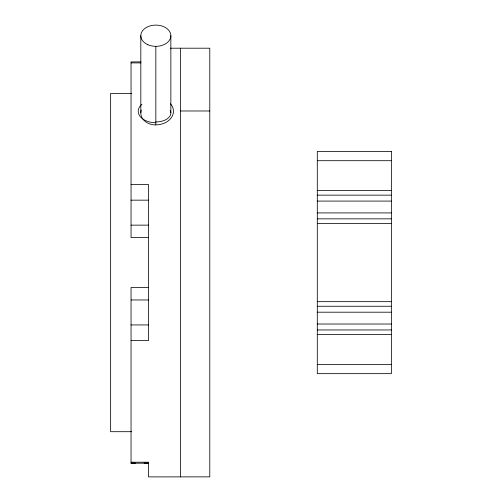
<?xml version="1.0" encoding="UTF-8"?>
<svg xmlns="http://www.w3.org/2000/svg" width="502" height="502" viewBox="0 0 502 502"><rect width="100%" height="100%" fill="white"/><g stroke="black" fill="none" stroke-linecap="round" stroke-linejoin="round"><path stroke-width="0.75" d="M140.817 112.768L140.817 35.717M155.833 124.182L155.833 46.341M170.856 112.768L170.856 35.717M148.542 287.502L131.047 287.502L131.047 463.202L148.542 463.202L144.168 463.158M131.047 463.202L135.421 463.164M170.448 48.205L209.786 48.205L209.786 476.862L148.542 476.9L148.542 462.204L131.047 462.204M140.936 61.903L131.047 61.903L131.047 237.603L148.542 237.603M131.047 62.901L140.936 62.901M131.524 93.41L110.635 93.41L110.635 431.695L131.524 431.695M180.62 110.986L209.786 110.986M317.295 160.703L391.365 160.703M131.047 184.554L148.542 184.554L148.542 340.557L131.047 340.557M317.295 190.553L391.365 190.553M317.295 195.146L391.365 195.146M131.047 200.166L148.542 200.166M317.295 201.082L391.365 201.082M317.295 212.917L391.365 212.917M317.295 218.847L391.365 218.847M317.295 223.44L391.365 223.44M131.047 225.141L148.542 225.141M131.047 299.964L148.542 299.964M317.295 301.664L391.365 301.664M317.295 306.258L391.365 306.258M317.295 312.194L391.365 312.194M317.295 324.022L391.365 324.022M131.047 324.938L148.542 324.938M317.295 329.958L391.365 329.958M317.295 334.552L391.365 334.552M317.295 364.402L391.365 364.402M180.62 48.205L180.62 476.9M170.184 110.358A14.991 8.929 0 0 1 155.84 121.942M155.84 124.954A14.991 11.948 0 0 1 141.275 110.057M170.523 103.801A17.796 13.592 0 0 1 171.37 117.663A17.796 13.592 0 0 1 155.84 124.866M155.852 122.764A17.796 11.483 0 0 1 139.983 116.276A17.796 11.483 0 0 1 141.972 104.215M391.365 151.441L317.295 151.441L317.295 373.664L391.365 373.664L391.365 151.441M147.852 44.716A15.016 10.617 0 0 0 170.843 36.106A15.016 10.617 0 0 0 148.805 26.336A15.016 10.617 0 0 0 147.852 44.716"/></g></svg>
